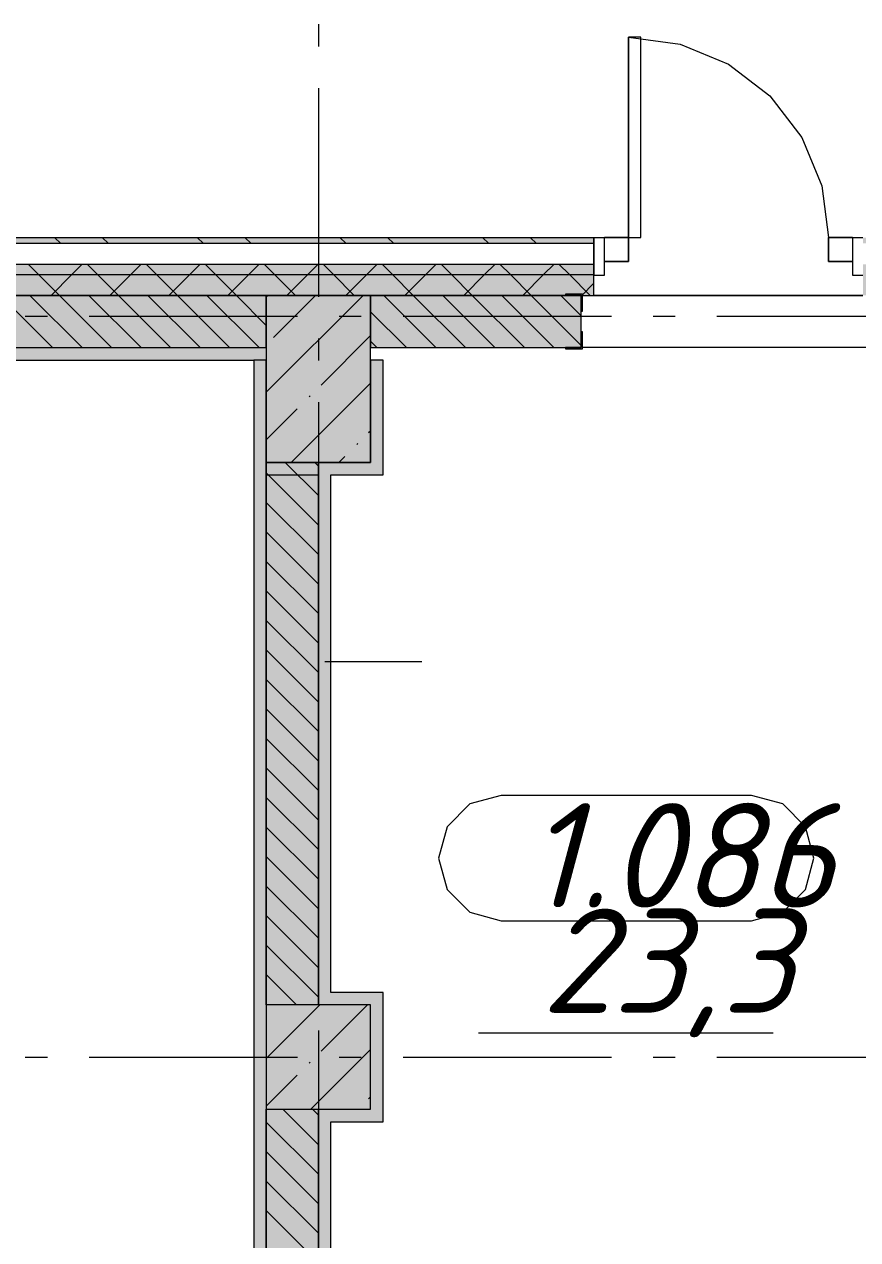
# Model space of a CAD drawing. Header units: millimetres. Extents: x -537608 to 253996, y -217170 to 186033.
# Drawn here: x -349237 to -345240, y -128925 to -123100 of the extents above; entities that cross this region are included whole.
import ezdxf

# ---------------------------------------------------------------- set-up
doc = ezdxf.new("R2010")
doc.units = ezdxf.units.MM
doc.layers.add('PDF _Геометрия', color=7, linetype='Continuous')
doc.layers.add('PDF _Текст', color=7, linetype='Continuous')
doc.layers.add('PDF _Сплошная заливка', color=7, linetype='Continuous', true_color=0xffffff)
doc.styles.add('PDF ISOCPEUR Italic', font='isocpeui.ttf')

msp = doc.modelspace()

# ---------------------------------------------------------------- hatches: boundary and pattern name
at = {"layer": 'PDF _Сплошная заливка', "transparency": 33554559}
h = msp.add_hatch(color=256, dxfattribs=at)
h.paths.add_polyline_path([(-333500.6785, -124149.6224), (-333373.1891, -124149.6224), (-333373.1891, -124122.6244), (-334386.1887, -124122.6244), (-334386.1887, -124149.6224), (-333922.3131, -124149.6224)], flags=0)
h.paths.add_polyline_path([(-340186.1972, -124149.6224), (-338986.1919, -124149.6224), (-338986.1919, -124122.6244), (-340186.1972, -124122.6244)], flags=0)
h.paths.add_polyline_path([(-336873.7558, -124149.6224), (-336086.1877, -124149.6224), (-336086.1877, -124122.6244), (-337286.193, -124122.6244), (-337286.193, -124149.6224)], flags=0)
h.paths.add_polyline_path([(-341933.3717, -124149.6224), (-341886.1961, -124149.6224), (-341886.1961, -124122.6244), (-342886.1919, -124122.6244), (-342886.1919, -124149.6224), (-342355.0063, -124149.6224)], flags=0)
h.paths.add_polyline_path([(-344884.8143, -124149.6224), (-344176.1907, -124149.6224), (-344176.1907, -124122.6244), (-345214.6986, -124122.6244), (-345214.6986, -124149.6224)], flags=0)
h.paths.add_polyline_path([(-346504.6974, -124149.6224), (-346504.6974, -124122.6244), (-356396.1983, -124122.6244), (-356396.1983, -124149.6224), (-346571.3529, -124149.6224)], flags=0)
h.paths.add_polyline_path([(-360416.204, -124149.6224), (-360416.204, -124122.6244), (-368503.2016, -124122.6244), (-368503.2016, -124149.6224), (-360906.9313, -124149.6224)], flags=0)
h = msp.add_hatch(color=256, dxfattribs=at)
h.paths.add_polyline_path([(-333500.6785, -124299.6231), (-333373.1891, -124299.6231), (-333373.1891, -124249.6228), (-334386.1887, -124249.6228), (-334386.1887, -124299.6231), (-333922.3131, -124299.6231)], flags=0)
h.paths.add_polyline_path([(-336086.1877, -124299.6231), (-336086.1877, -124249.6228), (-337286.193, -124249.6228), (-337286.193, -124299.6231), (-336452.1211, -124299.6231)], flags=0)
h.paths.add_polyline_path([(-338986.1919, -124299.6231), (-338986.1919, -124249.6228), (-340186.1972, -124249.6228), (-340186.1972, -124299.6231), (-339825.1984, -124299.6231)], flags=0)
h.paths.add_polyline_path([(-341933.3717, -124299.6231), (-341886.1961, -124299.6231), (-341886.1961, -124249.6228), (-342886.1919, -124249.6228), (-342886.1919, -124299.6231), (-342355.0063, -124299.6231)], flags=0)
h.paths.add_polyline_path([(-344884.8143, -124299.6231), (-344176.1907, -124299.6231), (-344176.1907, -124249.6228), (-345214.6986, -124249.6228), (-345214.6986, -124299.6231)], flags=0)
h.paths.add_polyline_path([(-346571.3529, -124299.6231), (-346504.6974, -124299.6231), (-346504.6974, -124249.6228), (-356396.1983, -124249.6228), (-356396.1983, -124299.6231), (-347414.6222, -124299.6231)], flags=0)
h.paths.add_polyline_path([(-360906.9313, -124299.6231), (-360416.204, -124299.6231), (-360416.204, -124249.6228), (-368376.2031, -124249.6228), (-368376.2031, -124299.6231), (-361750.2006, -124299.6231)], flags=0)
h = msp.add_hatch(color=256, dxfattribs=at)
h.paths.add_polyline_path([(-334343.9478, -124399.6235), (-333373.1891, -124399.6235), (-333373.1891, -124299.6231), (-334386.1887, -124299.6231), (-334386.1887, -124399.6235)], flags=0)
h.paths.add_polyline_path([(-336873.7558, -124399.6235), (-336086.1877, -124399.6235), (-336086.1877, -124299.6231), (-337286.193, -124299.6231), (-337286.193, -124399.6235)], flags=0)
h.paths.add_polyline_path([(-340186.1972, -124399.6235), (-338986.1919, -124399.6235), (-338986.1919, -124299.6231), (-340186.1972, -124299.6231), (-340186.1972, -124381.6032)], flags=0)
h.paths.add_polyline_path([(-342355.0063, -124399.6235), (-341886.1961, -124399.6235), (-341886.1961, -124299.6231), (-342886.1919, -124299.6231), (-342886.1919, -124399.6235)], flags=0)
h.paths.add_polyline_path([(-344884.8143, -124399.6235), (-344176.1907, -124399.6235), (-344176.1907, -124299.6231), (-345214.6986, -124299.6231), (-345214.6986, -124399.6235)], flags=0)
h.paths.add_polyline_path([(-346571.3529, -124399.6235), (-346504.6974, -124399.6235), (-346504.6974, -124299.6231), (-356396.1983, -124299.6231), (-356396.1983, -124399.6235), (-347414.6222, -124399.6235)], flags=0)
h.paths.add_polyline_path([(-360416.204, -124399.6235), (-360416.204, -124299.6231), (-368326.2029, -124299.6231), (-368326.2029, -124399.6235), (-360726.2037, -124399.6235)], flags=0)
h = msp.add_hatch(color=256, dxfattribs=at)
h.paths.add_polyline_path([(-344884.8143, -124649.6246), (-344646.198, -124649.6246), (-344646.198, -124399.6235), (-345156.1985, -124399.6235), (-345156.1985, -124649.6246)], flags=0)
h.paths.add_polyline_path([(-342016.1915, -124649.6246), (-342016.1915, -124399.6235), (-342076.1901, -124399.6235), (-342076.1901, -124649.6246)], flags=0)
h.paths.add_polyline_path([(-342776.1932, -124649.6246), (-342776.1932, -124399.6235), (-342826.1934, -124399.6235), (-342826.1934, -124649.6246)], flags=0)
h.paths.add_polyline_path([(-344236.1979, -124649.6246), (-344236.1979, -124399.6235), (-344396.1969, -124399.6235), (-344396.1969, -124649.6246)], flags=0)
h.paths.add_polyline_path([(-346571.3529, -124649.6246), (-346566.1944, -124649.6246), (-346566.1944, -124399.6235), (-347576.1972, -124399.6235), (-347576.1972, -124649.6246), (-347414.6222, -124649.6246)], flags=0)
h.paths.add_polyline_path([(-348076.1994, -124649.6246), (-348076.1994, -124399.6235), (-352276.2007, -124399.6235), (-352276.2007, -124649.6246), (-348257.8915, -124649.6246)], flags=0)
h.paths.add_polyline_path([(-353317.5075, -124649.6246), (-352776.1943, -124649.6246), (-352776.1943, -124399.6235), (-355876.1995, -124399.6235), (-355876.1995, -124649.6246), (-355004.0461, -124649.6246)], flags=0)
at = {"layer": 'PDF _Сплошная заливка', "true_color": 0xff7d7d, "transparency": 33554559}
for points in [[(-348136.1979, -124709.6231), (-348076.1994, -124709.6231), (-348076.1994, -124649.6246), (-352276.2007, -124649.6246), (-352276.2007, -124709.6231), (-348257.8915, -124709.6231)], [(-347826.1983, -125259.6256), (-347576.1972, -125259.6256), (-347576.1972, -125199.6227), (-348076.1994, -125199.6227), (-348076.1994, -125259.6256)], [(-347576.1972, -128299.9723), (-347516.1986, -128299.9723), (-347516.1986, -127739.9715), (-347576.1972, -127739.9715), (-347576.1972, -127799.9701)], [(-347766.1998, -128359.9708), (-347516.1986, -128359.9708), (-347516.1986, -128299.9723), (-347766.1998, -128299.9723), (-347766.1998, -128304.4246)]]:
    msp.add_hatch(color=11, dxfattribs=at).paths.add_polyline_path(points)
at = {"layer": 'PDF _Сплошная заливка', "true_color": 0xd225fe, "transparency": 33554559}
h = msp.add_hatch(color=200, dxfattribs=at)
h.paths.add_polyline_path([(-348136.1979, -135799.6287), (-348076.1994, -135799.6287), (-348076.1994, -135155.1654), (-348136.1979, -135155.1654), (-348136.1979, -135739.628)], flags=0)
h.paths.add_polyline_path([(-348136.1979, -135115.1656), (-348076.1994, -135115.1656), (-348076.1994, -124709.6231), (-348136.1979, -124709.6231), (-348136.1979, -134010.3489)], flags=0)
at = {"layer": 'PDF _Сплошная заливка', "transparency": 33554559}
h = msp.add_hatch(color=256, dxfattribs=at)
h.paths.add_polyline_path([(-348044.2926, -135249.975), (-347826.1983, -135249.975), (-347826.1983, -135155.1654), (-348076.1994, -135155.1654), (-348076.1994, -135249.975)], flags=0)
h.paths.add_polyline_path([(-348036.4817, -135115.1656), (-347826.1983, -135115.1656), (-347826.1983, -132049.6272), (-348076.1994, -132049.6272), (-348076.1994, -135115.1656)], flags=0)
h.paths.add_polyline_path([(-348076.1994, -131549.6249), (-347826.1983, -131549.6249), (-347826.1983, -128299.9723), (-348076.1994, -128299.9723), (-348076.1994, -128304.4246)], flags=0)
h.paths.add_polyline_path([(-348076.1994, -127799.9701), (-347826.1983, -127799.9701), (-347826.1983, -125199.6227), (-348076.1994, -125199.6227), (-348076.1994, -125451.4624)], flags=0)

# ---------------------------------------------------------------- linework, layer by layer
at = {"layer": 'PDF _Геометрия', "color": 253, "lineweight": 9, "true_color": 0xaaaaaa}
for p, q in [((-347826.1983, -123099.9536), (-347826.1983, -123205.7885)), ((-347826.1983, -123405.7894), (-347826.1983, -124405.7895)), ((-349126.2901, -124499.6239), (-349232.1294, -124499.6239)), ((-347926.2935, -124499.6239), (-348926.2979, -124499.6239)), ((-347620.462, -124499.6239), (-347726.2926, -124499.6239)), ((-346420.4566, -124499.6239), (-347420.4611, -124499.6239)), ((-346114.6251, -124499.6239), (-346220.4557, -124499.6239)), ((-344914.6284, -124499.6239), (-345914.6242, -124499.6239)), ((-347826.1983, -124605.7904), (-347826.1983, -124711.621)), ((-347826.1983, -124911.6219), (-347826.1983, -125911.6221)), ((-347826.1983, -126111.623), (-347826.1983, -126217.4579)), ((-347826.1983, -126417.4545), (-347826.1983, -127417.4589)), ((-346949.5151, -126796.2023), (-347099.5157, -126836.3937)), ((-345749.5184, -126796.2023), (-346949.5151, -126796.2023)), ((-345599.5177, -126836.3937), (-345749.5184, -126796.2023)), ((-347099.5157, -126836.3937), (-347209.3251, -126946.1986)), ((-345489.7085, -126946.1986), (-345599.5177, -126836.3937)), ((-347209.3251, -126946.1986), (-347249.5164, -127096.1993)), ((-345449.5171, -127096.1993), (-345489.7085, -126946.1986)), ((-347249.5164, -127096.1993), (-347209.3251, -127246.1999)), ((-345489.7085, -127246.1999), (-345449.5171, -127096.1993)), ((-347209.3251, -127246.1999), (-347099.5157, -127356.0093)), ((-345599.5177, -127356.0093), (-345489.7085, -127246.1999)), ((-347099.5157, -127356.0093), (-346949.5151, -127396.2006)), ((-346949.5151, -127396.2006), (-345749.5184, -127396.2006)), ((-345749.5184, -127396.2006), (-345599.5177, -127356.0093)), ((-347826.1983, -127617.4555), (-347826.1983, -127723.2905)), ((-347826.1983, -127923.2913), (-347826.1983, -128923.2914)), ((-347058.558, -127934.2369), (-345645.6427, -127934.2369)), ((-349232.1294, -128049.9712), (-349126.2901, -128049.9712)), ((-348926.2979, -128049.9712), (-347926.2935, -128049.9712)), ((-347726.2926, -128049.9712), (-347620.462, -128049.9712)), ((-347420.4611, -128049.9712), (-346420.4566, -128049.9712)), ((-346220.4557, -128049.9712), (-346114.6251, -128049.9712)), ((-345914.6242, -128049.9712), (-344914.6284, -128049.9712))]:
    msp.add_line(p, q, dxfattribs=at)
at = {"layer": 'PDF _Геометрия', "lineweight": 9}
for p, q in [((-346279.6965, -123162.1223), (-346339.695, -123162.1223)), ((-346339.695, -123162.1223), (-346339.695, -124122.1248)), ((-346339.695, -124122.1248), (-346339.695, -123162.1223)), ((-346339.695, -123162.1223), (-346091.2268, -123194.8343)), ((-346279.6965, -124122.1248), (-346279.6965, -123162.1223)), ((-346091.2268, -123194.8343), (-345859.698, -123290.7398)), ((-345859.698, -123290.7398), (-345660.8769, -123443.2982)), ((-345660.8769, -123443.2982), (-345508.31, -123642.1235)), ((-345508.31, -123642.1235), (-345412.4088, -123873.6566)), ((-345412.4088, -123873.6566), (-345379.6925, -124122.1248)), ((-346504.6974, -124122.6244), (-356396.1983, -124122.6244)), ((-346504.6974, -124149.6224), (-346504.6974, -124122.6244)), ((-346454.6972, -124122.6244), (-346504.6974, -124122.6244)), ((-346504.6974, -124122.6244), (-346504.6974, -124302.6242)), ((-346339.695, -124122.1248), (-346454.6972, -124122.1248)), ((-346454.6972, -124122.1248), (-346339.695, -124122.1248)), ((-346454.6972, -124302.6242), (-346454.6972, -124122.6244)), ((-346339.695, -124122.1248), (-346279.6965, -124122.1248)), ((-346339.695, -124122.1248), (-346339.695, -124237.1227)), ((-346339.695, -124237.1227), (-346339.695, -124122.1248)), ((-345379.6925, -124122.1248), (-345379.6925, -124237.1227)), ((-345379.6925, -124237.1227), (-345379.6925, -124122.1248)), ((-345379.6925, -124122.1248), (-345264.6989, -124122.1248)), ((-345264.6989, -124122.1248), (-345379.6925, -124122.1248)), ((-345214.6986, -124122.6244), (-345264.6989, -124122.6244)), ((-345264.6989, -124122.6244), (-345264.6989, -124302.6242)), ((-356396.1983, -124149.6224), (-346504.6974, -124149.6224)), ((-346504.6974, -124249.6228), (-346504.6974, -124149.6224)), ((-356396.1983, -124249.6228), (-346504.6974, -124249.6228)), ((-349168.178, -124299.6231), (-349218.1782, -124249.6228)), ((-349008.7733, -124299.6231), (-348958.7731, -124249.6228)), ((-348885.3315, -124299.6231), (-348935.3317, -124249.6228)), ((-348725.9353, -124299.6231), (-348675.9351, -124249.6228)), ((-348602.4935, -124299.6231), (-348652.4937, -124249.6228)), ((-348443.0887, -124299.6231), (-348393.0885, -124249.6228)), ((-348319.6469, -124299.6231), (-348369.6472, -124249.6228)), ((-348160.2508, -124299.6231), (-348110.2505, -124249.6228)), ((-348036.8089, -124299.6231), (-348086.8091, -124249.6228)), ((-347877.4042, -124299.6231), (-347827.4039, -124249.6228)), ((-347753.9624, -124299.6231), (-347803.9626, -124249.6228)), ((-347594.5662, -124299.6231), (-347544.566, -124249.6228)), ((-347471.1243, -124299.6231), (-347521.116, -124249.6228)), ((-347311.7196, -124299.6231), (-347261.7194, -124249.6228)), ((-347188.2778, -124299.6231), (-347238.278, -124249.6228)), ((-347028.8731, -124299.6231), (-346978.8728, -124249.6228)), ((-346905.4312, -124299.6231), (-346955.4314, -124249.6228)), ((-346746.035, -124299.6231), (-346696.0348, -124249.6228)), ((-346622.5932, -124299.6231), (-346672.5935, -124249.6228)), ((-346504.6974, -124299.6231), (-346504.6974, -124249.6228)), ((-346339.695, -124237.1227), (-346454.6972, -124237.1227)), ((-346454.6972, -124237.1227), (-346339.695, -124237.1227)), ((-345379.6925, -124237.1227), (-345264.6989, -124237.1227)), ((-345264.6989, -124237.1227), (-345379.6925, -124237.1227)), ((-356396.1983, -124299.6231), (-346504.6974, -124299.6231)), ((-349068.1776, -124399.6235), (-349168.178, -124299.6231)), ((-349108.7737, -124399.6235), (-349008.7733, -124299.6231)), ((-348785.331, -124399.6235), (-348885.3315, -124299.6231)), ((-348825.9357, -124399.6235), (-348725.9353, -124299.6231)), ((-348502.493, -124399.6235), (-348602.4935, -124299.6231)), ((-348543.0892, -124399.6235), (-348443.0887, -124299.6231)), ((-348219.6465, -124399.6235), (-348319.6469, -124299.6231)), ((-348260.2512, -124399.6235), (-348160.2508, -124299.6231)), ((-347936.8085, -124399.6235), (-348036.8089, -124299.6231)), ((-347977.4046, -124399.6235), (-347877.4042, -124299.6231)), ((-347653.9619, -124399.6235), (-347753.9624, -124299.6231)), ((-347694.5667, -124399.6235), (-347594.5662, -124299.6231)), ((-347371.1239, -124399.6235), (-347471.1243, -124299.6231)), ((-347411.72, -124399.6235), (-347311.7196, -124299.6231)), ((-347088.2774, -124399.6235), (-347188.2778, -124299.6231)), ((-347128.8735, -124399.6235), (-347028.8731, -124299.6231)), ((-346805.4307, -124399.6235), (-346905.4312, -124299.6231)), ((-346846.0355, -124399.6235), (-346746.035, -124299.6231)), ((-346522.5928, -124399.6235), (-346622.5932, -124299.6231)), ((-346504.6974, -124399.6235), (-346504.6974, -124299.6231)), ((-346504.6974, -124302.6242), (-346454.6972, -124302.6242)), ((-345264.6989, -124302.6242), (-345214.6986, -124302.6242)), ((-346563.1889, -124399.6235), (-346504.6974, -124341.1277)), ((-356396.1983, -124399.6235), (-346504.6974, -124399.6235)), ((-348076.1994, -124399.6235), (-352276.2007, -124399.6235)), ((-349101.0231, -124649.6246), (-349351.0156, -124399.6235)), ((-348959.5998, -124649.6246), (-349209.6009, -124399.6235)), ((-348818.1765, -124649.6246), (-349068.1776, -124399.6235)), ((-348676.7532, -124649.6246), (-348926.7543, -124399.6235)), ((-348535.3299, -124649.6246), (-348785.331, -124399.6235)), ((-348393.9153, -124649.6246), (-348643.9163, -124399.6235)), ((-348252.4919, -124649.6246), (-348502.493, -124399.6235)), ((-348111.0686, -124649.6246), (-348361.0697, -124399.6235)), ((-348076.1994, -124543.0748), (-348219.6465, -124399.6235)), ((-348076.1994, -124401.6559), (-348078.2232, -124399.6235)), ((-348076.1994, -124407.3095), (-348068.509, -124399.6235)), ((-348076.1994, -124863.5078), (-347612.3151, -124399.6235)), ((-347576.1972, -124399.6235), (-348076.1994, -124399.6235)), ((-348076.1994, -124399.6235), (-348076.1994, -124649.6246)), ((-348076.1994, -124649.6246), (-348076.1994, -124399.6235)), ((-348041.5368, -124600.7482), (-347840.4078, -124399.6235)), ((-347576.1972, -124649.6246), (-347576.1972, -124399.6235)), ((-346566.1944, -124399.6235), (-347576.1972, -124399.6235)), ((-347576.1972, -124399.6235), (-347576.1972, -124649.6246)), ((-347262.5375, -124649.6246), (-347512.5386, -124399.6235)), ((-347121.1228, -124649.6246), (-347371.1239, -124399.6235)), ((-346979.6995, -124649.6246), (-347229.7006, -124399.6235)), ((-346838.2762, -124649.6246), (-347088.2774, -124399.6235)), ((-346696.853, -124649.6246), (-346946.8541, -124399.6235)), ((-346566.1944, -124638.8598), (-346805.4307, -124399.6235)), ((-346566.1944, -124497.4408), (-346664.0161, -124399.6235)), ((-346566.1944, -124649.6246), (-346566.1944, -124399.6235)), ((-346504.6974, -124399.6235), (-345214.6986, -124399.6235)), ((-347403.9608, -124649.6246), (-347576.1972, -124477.3882)), ((-347813.4356, -124828.8495), (-347576.1972, -124591.6068)), ((-352276.2007, -124649.6246), (-348076.1994, -124649.6246)), ((-352276.2007, -124649.6246), (-348076.1994, -124649.6246)), ((-348076.1994, -124649.6246), (-348076.1994, -124709.6231)), ((-348076.1994, -124649.6246), (-348076.1994, -125199.6227)), ((-347545.3841, -124649.6246), (-347576.1972, -124618.8115)), ((-347576.1972, -125199.6227), (-347576.1972, -124649.6246)), ((-347576.1972, -124649.6246), (-346566.1944, -124649.6246)), ((-345162.1924, -124649.6246), (-346560.192, -124649.6246)), ((-352216.2022, -124709.6231), (-348136.1979, -124709.6231)), ((-348076.1994, -124709.6231), (-348136.1979, -124709.6231)), ((-348136.1979, -124709.6231), (-348136.1979, -135115.1656)), ((-348076.1994, -127799.9701), (-348076.1994, -124709.6231)), ((-347516.1986, -124709.6231), (-347576.1972, -124709.6231)), ((-347576.1972, -124709.6231), (-347576.1972, -125199.6227)), ((-347516.1986, -125259.6256), (-347516.1986, -124709.6231)), ((-347956.1162, -125199.6227), (-347576.1972, -124819.7037)), ((-347870.463, -124885.8726), (-347865.7179, -124881.1318)), ((-348076.1994, -125091.6047), (-347927.4905, -124942.9001)), ((-347585.3429, -125056.9464), (-347576.1972, -125047.8049)), ((-347642.3617, -125113.9739), (-347637.6253, -125109.2288)), ((-347728.0149, -125199.6227), (-347699.3892, -125170.997)), ((-347576.1972, -125199.6227), (-348076.1994, -125199.6227)), ((-348076.1994, -125199.6227), (-348076.1994, -125259.6256)), ((-347826.1983, -125199.6227), (-348076.1994, -125199.6227)), ((-348076.1994, -125199.6227), (-348076.1994, -127799.9701)), ((-348076.1994, -125199.6227), (-347576.1972, -125199.6227)), ((-347826.1983, -125358.7605), (-347985.3361, -125199.6227)), ((-347826.1983, -125217.3416), (-347843.9128, -125199.6227)), ((-347826.1983, -125259.6256), (-347826.1983, -125199.6227)), ((-347826.1983, -125500.1838), (-348076.1994, -125250.1827)), ((-348076.1994, -125259.6256), (-347826.1983, -125259.6256)), ((-347826.1983, -125259.6256), (-347826.1983, -127739.9715)), ((-347826.1983, -127739.9715), (-347826.1983, -125259.6256)), ((-347766.1998, -127739.9715), (-347766.1998, -125259.6256)), ((-347766.1998, -125259.6256), (-347576.1972, -125259.6256)), ((-347576.1972, -125259.6256), (-347516.1986, -125259.6256)), ((-347826.1983, -125641.6028), (-348076.1994, -125391.6017)), ((-347826.1983, -125783.0261), (-348076.1994, -125533.025)), ((-347826.1983, -125924.4451), (-348076.1994, -125674.4483)), ((-347826.1983, -126065.8683), (-348076.1994, -125815.8672)), ((-347826.1983, -126207.2873), (-348076.1994, -125957.2906)), ((-347826.1983, -126348.7107), (-348076.1994, -126098.7096)), ((-347796.1947, -126153.2697), (-347330.0456, -126153.2697)), ((-347826.1983, -126490.1339), (-348076.1994, -126240.1328)), ((-347826.1983, -126631.5529), (-348076.1994, -126381.5518)), ((-347826.1983, -126772.9762), (-348076.1994, -126522.9751)), ((-347826.1983, -126914.3952), (-348076.1994, -126664.3984)), ((-347826.1983, -127055.8185), (-348076.1994, -126805.8174)), ((-347826.1983, -127197.2375), (-348076.1994, -126947.2407)), ((-347826.1983, -127338.6607), (-348076.1994, -127088.6596)), ((-347826.1983, -127480.0841), (-348076.1994, -127230.083)), ((-347826.1983, -127621.5031), (-348076.1994, -127371.5019)), ((-347826.1983, -127762.9263), (-348076.1994, -127512.9252)), ((-347930.5736, -127799.9701), (-348076.1994, -127654.3442)), ((-347826.1983, -127739.9715), (-347826.1983, -127799.9701)), ((-347826.1983, -127799.9701), (-347826.1983, -127739.9715)), ((-347576.1972, -127739.9715), (-347766.1998, -127739.9715)), ((-347516.1986, -127739.9715), (-347576.1972, -127739.9715)), ((-347516.1986, -128299.9723), (-347516.1986, -127739.9715)), ((-348076.1994, -128056.8864), (-347819.283, -127799.9701)), ((-347576.1972, -127799.9701), (-348076.1994, -127799.9701)), ((-348076.1994, -127799.9701), (-348076.1994, -128299.9723)), ((-347813.4356, -128022.2282), (-347591.1818, -127799.9701)), ((-347576.1972, -128299.9723), (-347576.1972, -127799.9701)), ((-347863.0827, -128299.9723), (-347576.1972, -128013.0868)), ((-347870.463, -128079.2557), (-347865.7179, -128074.5105)), ((-348076.1994, -128284.9877), (-347927.4905, -128136.2789)), ((-347585.3429, -128250.3295), (-347576.1972, -128241.1837)), ((-348076.1994, -128299.9723), (-348076.1994, -131549.6249)), ((-348076.1994, -131549.6249), (-348076.1994, -128299.9723)), ((-348076.1994, -128299.9723), (-347576.1972, -128299.9723)), ((-347826.1983, -128470.0299), (-347996.2559, -128299.9723)), ((-347826.1983, -128328.6109), (-347854.8326, -128299.9723)), ((-347826.1983, -131489.6265), (-347826.1983, -128299.9723)), ((-347826.1983, -128299.9723), (-347826.1983, -131489.6265)), ((-347516.1986, -128359.9708), (-347516.1986, -128299.9723)), ((-347826.1983, -128611.4532), (-348076.1994, -128361.4521)), ((-347766.1998, -131489.6265), (-347766.1998, -128359.9708)), ((-347766.1998, -128359.9708), (-347516.1986, -128359.9708)), ((-347826.1983, -128752.8765), (-348076.1994, -128502.8754)), ((-347826.1983, -128894.2955), (-348076.1994, -128644.2943)), ((-347826.1983, -129035.7187), (-348076.1994, -128785.7176))]:
    msp.add_line(p, q, dxfattribs=at)
at = {"layer": 'PDF _Геометрия', "color": 8, "lineweight": 9, "true_color": 0x787878}
for p, q in [((-349062.9072, -124149.6224), (-349089.9138, -124122.6244)), ((-348834.8145, -124149.6224), (-348861.8126, -124122.6244)), ((-348378.612, -124149.6224), (-348405.6187, -124122.6244)), ((-348150.5194, -124149.6224), (-348177.5175, -124122.6244)), ((-347694.3169, -124149.6224), (-347721.3235, -124122.6244)), ((-347466.2242, -124149.6224), (-347493.2223, -124122.6244)), ((-347010.0218, -124149.6224), (-347037.0198, -124122.6244)), ((-346781.9291, -124149.6224), (-346808.9272, -124122.6244))]:
    msp.add_line(p, q, dxfattribs=at)
at = {"layer": 'PDF _Геометрия', "color": 253, "lineweight": 20, "true_color": 0xaaaaaa}
for p, q in [((-346560.192, -124393.6253), (-346641.1947, -124393.6253)), ((-346641.1947, -124393.6253), (-346641.1947, -124399.6235)), ((-346641.1947, -124399.6235), (-346566.1944, -124399.6235)), ((-346566.1944, -124399.6235), (-346566.1944, -124474.6238)), ((-346560.192, -124474.6238), (-346560.192, -124393.6253)), ((-346566.1944, -124474.6238), (-346560.192, -124474.6238)), ((-346560.192, -124574.6243), (-346566.1944, -124574.6243)), ((-346566.1944, -124574.6243), (-346566.1944, -124649.6246)), ((-346560.192, -124655.6227), (-346560.192, -124574.6243)), ((-346566.1944, -124649.6246), (-346641.1947, -124649.6246)), ((-346641.1947, -124649.6246), (-346641.1947, -124655.6227)), ((-346641.1947, -124655.6227), (-346560.192, -124655.6227))]:
    msp.add_line(p, q, dxfattribs=at)
at = {"layer": 'PDF _Геометрия', "color": 9, "lineweight": 9, "true_color": 0xc0c0c0}
msp.add_line((-345214.6986, -124399.6235), (-346504.6974, -124399.6235), dxfattribs=at)
at = {"layer": 'PDF _Сплошная заливка', "lineweight": 35, "transparency": 33554559}
for points in [[(-347576.1972, -125199.6227), (-347576.1972, -124399.6235), (-348076.1994, -125199.6227), (-348076.1994, -124399.6235)], [(-348076.1994, -128299.9723), (-347576.1972, -128299.9723), (-348076.1994, -127799.9701), (-347576.1972, -127799.9701)]]:
    msp.add_solid(points, dxfattribs=at)
at = {"layer": 'PDF _Сплошная заливка', "color": 11, "lineweight": 35, "true_color": 0xff7d7d, "transparency": 33554559}
for points in [[(-347516.1986, -125259.6256), (-347516.1986, -124709.6231), (-347576.1972, -125259.6256), (-347576.1972, -124709.6231)], [(-347766.1998, -127739.9715), (-347766.1998, -125259.6256), (-347826.1983, -127739.9715), (-347826.1983, -125259.6256)], [(-347576.1972, -127799.9701), (-347576.1972, -127739.9715), (-347826.1983, -127799.9701), (-347826.1983, -127739.9715)], [(-347766.1998, -131489.6265), (-347766.1998, -128299.9723), (-347826.1983, -131489.6265), (-347826.1983, -128299.9723)]]:
    msp.add_solid(points, dxfattribs=at)

# ---------------------------------------------------------------- texts
at = {"layer": 'PDF _Текст', "char_height": 500, "attachment_point": 4, "style": 'PDF ISOCPEUR Italic'}
for s, insert in [('1.086', (-346830.8442, -127082.9134)), ('23,3', (-346757.8505, -127646.8627))]:
    msp.add_mtext(s, dxfattribs=dict(at, insert=insert))

doc.saveas('drawing.dxf')
